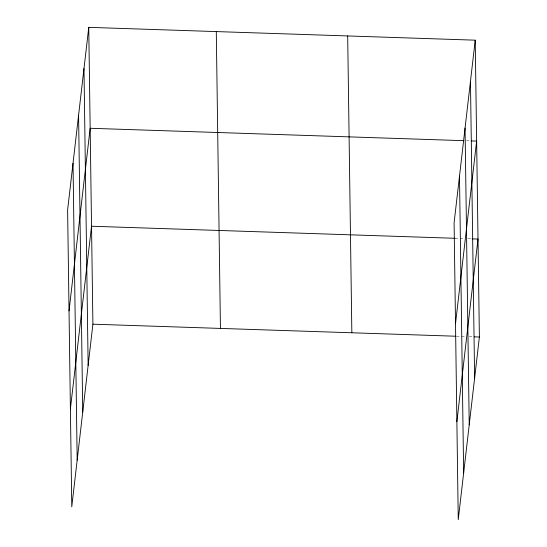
<?xml version="1.0" encoding="UTF-8"?>
<svg xmlns="http://www.w3.org/2000/svg" width="547" height="547" viewBox="0 0 547 547"><rect width="100%" height="100%" fill="white"/><g stroke="black" fill="none" stroke-linecap="round" stroke-linejoin="round"><path stroke-width="0.41" stroke-dasharray="2.73 2.05" d="M466.434 140.764L470.687 140.9M455.056 238.294L459.302 238.437M460.157 238.465L464.41 238.601M467.808 238.718L472.061 238.861M456.424 336.248L460.677 336.391M461.524 336.419L465.777 336.562M469.182 336.672L473.428 336.815"/><path stroke-width="0.82" d="M88.751 27.35L67.616 209.986L71.773 506.823L92.901 324.186L88.751 27.35L475.227 40.177L479.384 337.014L458.249 519.65L454.099 222.814L475.227 40.177M69.031 310.915L90.159 128.272L463.883 140.675M70.399 408.869L91.534 226.232L455.056 238.294M455.507 323.735L476.642 141.099L471.541 140.928M456.882 421.696L478.01 239.053L472.061 238.861M92.901 324.186L455.576 336.22M474.283 336.843L479.384 337.014M470.461 81.373L474.618 378.209M465.059 128.046L469.217 424.882M459.494 176.141L463.651 472.977M347.687 35.945L351.844 332.781M216.291 31.582L220.441 328.419M83.985 68.546L88.135 365.382M78.583 115.226L82.734 412.062M73.018 163.314L77.175 460.15"/></g></svg>
